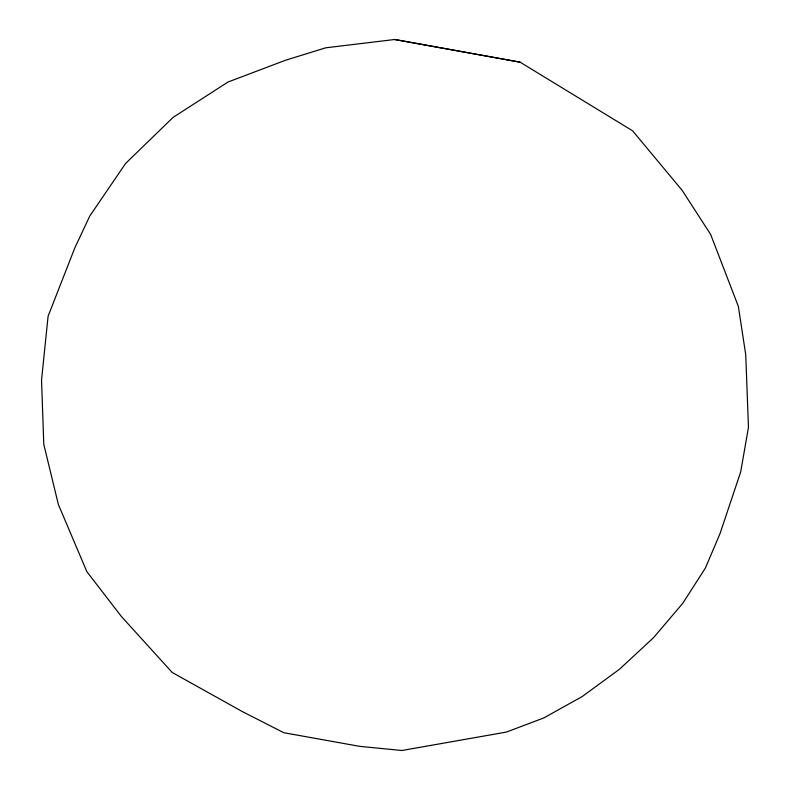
<?xml version="1.0" encoding="UTF-8"?>
<svg xmlns="http://www.w3.org/2000/svg" width="790" height="790" viewBox="0 0 790 790"><rect width="100%" height="100%" fill="white"/><g stroke="black" fill="none" stroke-linecap="round" stroke-linejoin="round"><path stroke-width="1.19" d="M394.694 39.5L325.717 47.815L285.348 60.297L227.955 82.051L173.02 117.443L125.58 163.481L89.833 215.956L74.931 247.635L48.101 316.207L41.534 380.01L43.796 444.385L58.361 504.445L86.851 571.644L121.393 616.486L172.161 672.438L242.204 711.514L283.847 732.725L359.855 746.372L401.873 750.5L506.341 732.093L543.806 717.932L582.19 696.553L619.419 669.308L653.547 637.668L682.777 603.284L705.44 567.961L720.026 533.615L740.674 471.956L748.466 427.38L745.74 354.73L738.354 306.401L710.654 234.452L682.125 190.311L632.593 130.804L520.096 62.173L394.694 39.5L520.096 62.173"/></g></svg>
